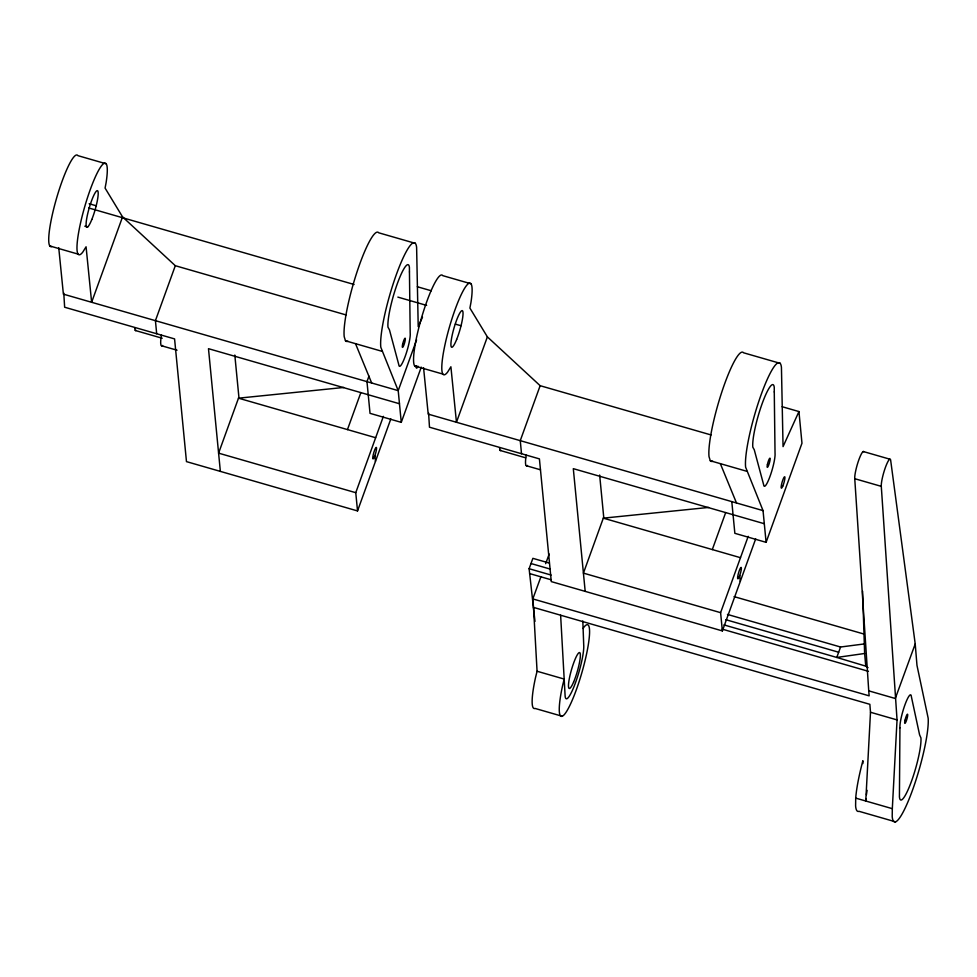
<?xml version="1.0" encoding="UTF-8"?>
<svg xmlns="http://www.w3.org/2000/svg" width="977" height="977" viewBox="0 0 977 977"><rect width="100%" height="100%" fill="white"/><g stroke="black" fill="none" stroke-linecap="round" stroke-linejoin="round"><path stroke-width="1.47" d="M862.886 763.574L862.886 760.704A56.837 9.245 -73.9 0 0 855.705 798.111L855.608 805.964A56.837 9.245 -73.9 0 0 858.991 811.301L895.604 821.852M892.319 808.663L892.209 816.516A56.837 9.245 -73.9 0 0 912.139 791.175A56.837 9.245 -73.9 0 0 928.15 718.119L916.976 665.361L915.217 643.941L890.706 460.57A14.899 2.418 -73.9 0 0 885.492 467.214A14.899 2.418 -73.9 0 0 881.291 486.351L897.045 719.915L892.319 808.663L855.705 798.111M540.892 576.833L532.807 598.913L533.515 607.401L869.86 704.319L870.495 712.257L865.769 801.006A56.837 9.245 -73.9 0 1 865.976 798.6M533.515 607.401L537.069 671.248L535.481 677.72A47.665 7.755 -73.9 0 0 535.078 708.435L562.19 716.251M63.774 293.076L64.641 307.23L174.578 338.909L186.473 461.62L357.533 510.934L390.837 418.913M368.964 376.145L366.973 381.641L370.027 413.344L401.266 422.357L398.213 390.641L91.63 302.284L86.074 246.802L82.825 252.042A47.665 7.755 -73.9 0 1 79.406 228.337A47.665 7.755 -73.9 0 1 99.227 169.253A47.665 7.755 -73.9 0 1 106.102 182.662L105.076 188.097L122.552 216.894L91.63 302.284L63.383 294.15L58.73 247.657M122.552 216.894L175.31 265.707L155.428 320.651L156.686 333.743M343.867 387.454L238.486 398.176L347.47 429.587L360.855 392.607M357.533 510.934L355.762 492.689L383.387 416.361M416.581 339.935L398.213 390.641L380.81 347.25A56.837 9.245 -73.9 0 1 396.198 275.001A56.837 9.245 -73.9 0 1 416.617 247.45L418.217 326.648L422.504 317.207M401.266 422.357L421.258 367.144M428.598 413.051L429.477 427.205L539.414 458.885L551.297 581.608L722.369 630.91L755.673 538.889M487.376 336.87L456.454 422.259L450.898 366.778L447.661 372.029A47.665 7.755 -73.9 0 1 444.23 348.325A47.665 7.755 -73.9 0 1 464.051 289.229A47.665 7.755 -73.9 0 1 470.926 302.638L469.9 308.073L487.376 336.87L540.147 385.695L711.097 434.96M540.147 385.695L520.265 440.639L521.51 453.731M534.981 621.36L529.119 568.724L532.88 558.343L548.976 562.972M708.691 507.429L603.31 518.152L712.306 549.562L725.679 512.583M722.369 630.91L720.599 612.664L748.211 536.336M731.797 501.616L734.851 533.32L766.102 542.333L801.97 443.228L798.942 411.561L782.174 406.725M865.366 643.794L840.562 647.018L836.776 657.448L723.969 624.914M545.654 563.68L549.196 554.02M915.217 643.941L895.286 698.494L868.736 690.849L854.753 478.706A14.899 2.418 -73.9 0 1 858.331 461.291A14.899 2.418 -73.9 0 1 863.876 451.74M798.942 411.561L783.053 446.623L781.441 367.425A56.837 9.245 -73.9 0 0 761.022 394.977A56.837 9.245 -73.9 0 0 745.634 467.226L763.037 510.617L766.102 542.333M583.098 628.492L583.916 627.197A47.665 7.755 -73.9 0 1 586.237 655.506A47.665 7.755 -73.9 0 1 564.926 713.845A47.665 7.755 -73.9 0 1 562.605 685.536L564.181 679.064L537.069 671.248M862.593 591.219L864.633 653.491L836.776 657.448L865.756 666.143L868.04 667.682M734.069 596.617L864.218 634.122M532.807 598.913L869.151 695.844L868.736 690.849M415.347 243.358L378.746 232.807A56.837 9.245 -73.9 0 0 357.277 271.154A56.837 9.245 -73.9 0 0 344.209 336.699L345.467 340.778L382.068 351.329M106.188 163.806L77.94 155.661A47.665 7.755 -73.9 0 0 56.397 198.82A47.665 7.755 -73.9 0 0 51.805 246.497M780.183 363.346L743.582 352.795A56.837 9.245 -73.9 0 0 722.113 391.13A56.837 9.245 -73.9 0 0 709.033 456.674L710.291 460.753L746.892 471.317M471.012 283.782L442.764 275.648A47.665 7.755 -73.9 0 0 421.234 318.795A47.665 7.755 -73.9 0 0 416.629 366.473M417.35 286.75L431.321 290.78M89.139 203.741L96.198 205.781M88.748 207.979L354.101 284.49M397.859 297.106L426.631 305.398M455.38 324.132L461.034 325.756M84.816 226.212L87.637 227.03M863.277 451.521L889.827 459.178M175.31 265.707L346.005 314.924M49.851 245.972L78.099 254.118M854.753 478.706L881.291 486.351M414.675 365.948L442.923 374.093M399.471 403.745L208.48 348.679L220.362 471.39M763.037 510.617L428.207 414.126L423.554 367.633M135.363 330.495L162.194 338.237M161.51 345.748L177.045 350.218M764.295 523.721L573.304 468.655L585.186 591.366M500.2 450.47L525.614 457.798M526.347 465.724L540.464 469.79M347.47 429.587L375.656 437.72M712.306 549.562L740.493 557.696M355.762 492.689L218.592 453.145L238.889 397.077L234.81 355.054M727.462 614.423L840.562 647.018M720.599 612.664L583.428 573.12L603.713 517.053L599.646 475.03M531 563.534L550.051 569.029M725.862 619.711L838.669 652.233M529.119 568.724L551.101 575.062M529.583 573.572L551.126 579.776M722.198 629.139L868.431 671.321M870.495 712.257L897.045 719.915M720.342 463.66L736.487 502.96M355.518 343.684L371.663 382.984M739.723 575.502L740.297 581.364M374.899 455.526L375.473 461.388M864.633 653.491L865.756 666.143M499.626 447.674L499.735 449.579A16.426 2.675 -73.9 0 0 500.969 450.299M134.802 327.698L134.911 329.603A16.426 2.675 -73.9 0 0 136.145 330.324M560.627 615.217L565.121 695.966A29.408 4.775 -73.9 0 0 575.429 682.862A29.408 4.775 -73.9 0 0 583.721 645.076L582.817 620.957M417.948 366.167A5.96 0.965 -73.9 0 1 416.471 365.764M347.861 341.181A56.837 9.245 -73.9 0 1 345.467 340.778M162.634 345.479A23.827 3.871 -73.9 0 1 161.413 335.221M712.685 461.168A56.837 9.245 -73.9 0 1 710.291 460.753M527.47 465.455A23.827 3.871 -73.9 0 1 526.237 455.197M866.452 794.619A56.837 9.245 -73.9 0 1 867.087 790.344M899.939 727.828L899.426 796.768A34.024 5.532 -73.9 0 0 911.358 781.6A34.024 5.532 -73.9 0 0 920.932 737.879L919.601 734.887L911.358 696.577A18.05 2.931 -73.9 0 0 905.02 704.625A18.05 2.931 -73.9 0 0 899.939 727.828M409.448 271.96L410.193 333.12A18.05 2.931 -73.9 0 1 405.308 356.068A18.05 2.931 -73.9 0 1 398.824 364.824L389.432 329.774L387.991 327.222A34.024 5.532 -73.9 0 1 397.212 283.977A34.024 5.532 -73.9 0 1 409.424 267.478L409.448 271.96M774.272 391.936L775.03 453.096A18.05 2.931 -73.9 0 1 770.132 476.043A18.05 2.931 -73.9 0 1 763.66 484.8L754.256 449.75L752.827 447.197A34.024 5.532 -73.9 0 1 762.036 403.953A34.024 5.532 -73.9 0 1 774.26 387.454L774.272 391.936M402.609 344.417L402.414 345.479A4.763 0.769 -73.9 0 0 402.622 347.348L402.903 347.067A4.763 0.769 -73.9 0 0 405.028 341.156A4.763 0.769 -73.9 0 0 404.734 338.506A4.763 0.769 -73.9 0 0 402.609 344.417M767.433 464.405L767.238 465.455A4.763 0.769 -73.9 0 0 767.446 467.324L767.739 467.043A4.763 0.769 -73.9 0 0 769.852 461.132A4.763 0.769 -73.9 0 0 769.558 458.482A4.763 0.769 -73.9 0 0 767.433 464.405M905.007 720.305L904.8 721.38A4.763 0.769 -73.9 0 0 904.958 723.371L905.239 723.139A4.763 0.769 -73.9 0 0 907.364 717.301A4.763 0.769 -73.9 0 0 907.132 714.468A4.763 0.769 -73.9 0 0 905.007 720.305M91.826 219.483A19.064 3.102 -73.9 0 0 97.529 190.698A19.064 3.102 -73.9 0 0 87.051 216.711A19.064 3.102 -73.9 0 0 91.826 219.483M374.411 456.784A5.96 0.965 -73.9 0 0 376.426 447.454A5.96 0.965 -73.9 0 0 373.165 455.062A5.96 0.965 -73.9 0 0 374.411 456.784M782.772 486.143A5.96 0.965 -73.9 0 0 784.8 476.813A5.96 0.965 -73.9 0 0 781.539 484.421A5.96 0.965 -73.9 0 0 782.772 486.143M739.235 576.76A5.96 0.965 -73.9 0 0 741.25 567.442A5.96 0.965 -73.9 0 0 738.001 575.038A5.96 0.965 -73.9 0 0 739.235 576.76M456.662 339.459A19.064 3.102 -73.9 0 0 462.365 310.674A19.064 3.102 -73.9 0 0 451.875 336.686A19.064 3.102 -73.9 0 0 456.662 339.459M573.597 682.08A18.697 3.041 -73.9 0 0 579.923 652.807A18.697 3.041 -73.9 0 0 569.725 676.67A18.697 3.041 -73.9 0 0 573.597 682.08"/></g></svg>
